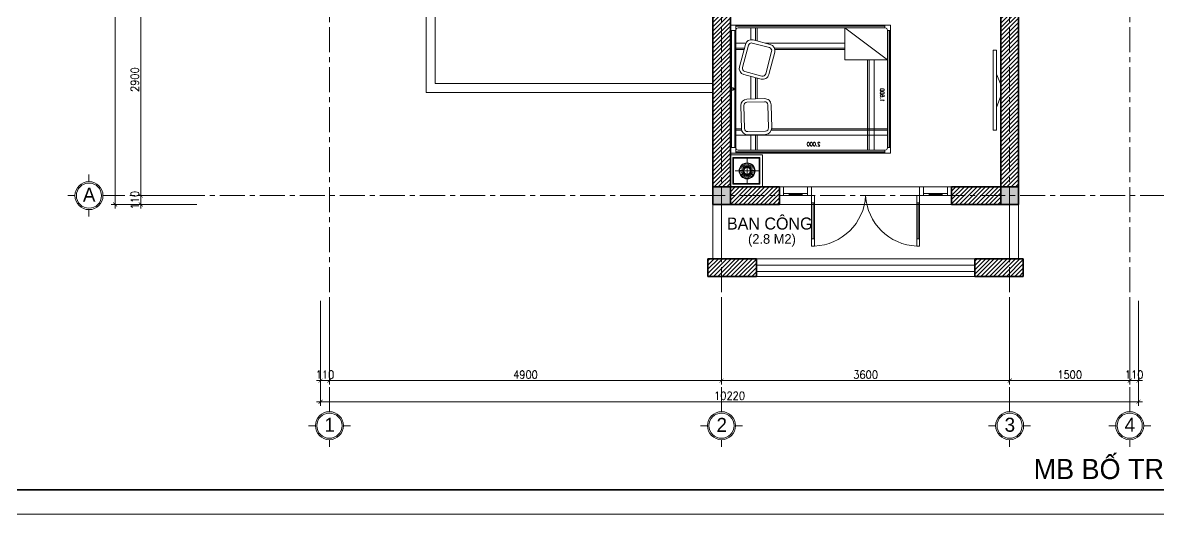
# Model space of a CAD drawing. Header units: millimetres. Extents: x -529782 to -142003, y -492574 to -273331.
# Drawn here: x -246757 to -232568, y -390810 to -384666 of the extents above; entities that cross this region are included whole.
import ezdxf
from ezdxf.enums import TextEntityAlignment as Align

# ---------------------------------------------------------------- set-up
doc = ezdxf.new("R2010")
doc.units = ezdxf.units.MM
doc.header["$LTSCALE"] = 500
doc.header["$MEASUREMENT"] = 0
doc.header["$PDMODE"] = 3
doc.linetypes.add('CENTER', pattern=[2, 1.25, -0.25, 0.25, -0.25])
doc.layers.get('0').update_dxf_attribs({"linetype": 'CONTINUOUS', "lineweight": 13})
doc.layers.get('Defpoints').update_dxf_attribs({"color": 255, "linetype": 'CONTINUOUS', "lineweight": 13})
for name, color, linetype, lineweight in [('1.cat 30', 30, 'CONTINUOUS', 35), ('1.cot', 2, 'CONTINUOUS', 35), ('2.thay 145', 145, 'CONTINUOUS', 18), ('3.manh 08', 8, 'CONTINUOUS', 9), ('4.dim 08', 8, 'CONTINUOUS', 13), ('7.tim 67', 67, 'CENTER', 9), ('8.vat lieu 08', 8, 'CONTINUOUS', 5), ('9.text \xad white', 7, 'CONTINUOUS', 15), ('CA.thay 145', 145, 'CONTINUOUS', 18), ('noithat', 15, 'CONTINUOUS', 9)]:
    doc.layers.add(name, color=color, linetype=linetype, lineweight=lineweight)
doc.styles.add('CA.JSC1', font='')
doc.styles.add('ROMANS', font='romans.shx', dxfattribs={"bigfont": 'vns.shx'})
doc.styles.get("Standard").update_dxf_attribs({"font": 'txt.shx', "width": 0.9})
doc.styles.get('CA.JSC1').set_extended_font_data('.VnAvantH')
doc.dimstyles.new('CA 50', dxfattribs={"dimscale": 0, "dimtxt": 100, "dimasz": 50, "dimexe": 50, "dimexo": 0, "dimgap": 25, "dimtad": 1, "dimdec": 0, "dimzin": 0, "dimdsep": 46, "dimtxsty": 'Standard', "dimblk": 'ARCHTICK', "dimcen": 0.09, "dimdle": 50, "dimclrd": 256, "dimclre": 256, "dimclrt": 7, "dimadec": 0, "dimazin": 0, "dimtfac": 1, "dimtdec": 0, "dimtix": 1, "dimtmove": 2, "dimatfit": 3, "dimldrblk": 'DOT', "dimfxl": 1, "dimtolj": 1, "dimtzin": 0, "dimarcsym": 0})

# ---------------------------------------------------------------- blocks, each defined once
blk = doc.blocks.new('A$C53621E4B')
at = {"layer": 'noithat'}
for p, q in [((6.955862045288086e-05, 1999.999869246036), (70.00006955862045, 1999.999869246036)), ((6.955862045288086e-05, -0.0001307539641857147), (6.955862045288086e-05, 1999.999869246036)), ((70.00006955862045, 1929.999869246036), (70.00006955862045, 1999.999869246036)), ((1530.00006955862, 1999.999869246036), (1600.00006955862, 1999.999869246036)), ((1530.00006955862, 1999.999869246036), (1530.00006955862, 1929.999869246036)), ((1600.00006955862, 1999.999869246036), (1600.00006955862, -0.0001307539641857147)), ((6.955862045288086e-05, 1929.999869246036), (70.00006955862045, 1929.999869246036)), ((4.000069558620453, 69.99986924603581), (4.000069558620453, 1929.999869246036)), ((12.00006955862045, 69.99986924603581), (12.00006955862045, 1929.999869246036)), ((16.00006955862045, 69.99986924603581), (16.00006955862045, 1929.999869246036)), ((36.00006955862045, 65.99986924603581), (36.00006955862045, 1901.347382754087)), ((66.00006955862045, 1931.347382754087), (1534.00006955862, 1931.347382754087)), ((70.00006955862045, 1983.999869246036), (777.4192168414593, 1983.999869246036)), ((70.00006955862045, 1943.999869246036), (792.2395204156637, 1943.999869246036)), ((227.6586416214705, 1931.347382754087), (227.6586416214705, 1806.373710714281)), ((287.6586416214705, 1931.347382754087), (287.6586416214705, 1824.127765990794)), ((307.6586416214705, 1931.347382754087), (307.6586416214705, 1829.457760047168)), ((777.4192168414593, 1983.999869246036), (792.2395204156637, 1943.999869246036)), ((788.6423028036952, 1983.999869246036), (798.7758300974965, 1943.999869246036)), ((811.3359885960817, 1983.999869246036), (801.2024613022804, 1943.999869246036)), ((822.5590745583177, 1983.999869246036), (807.7387709841132, 1943.999869246036)), ((807.7387709841132, 1943.999869246036), (1530.00006955862, 1943.999869246036)), ((822.5590745583177, 1983.999869246036), (1530.00006955862, 1983.999869246036)), ((1295.987653709948, 1862.392074059695), (1295.987653709948, 1931.347382754087)), ((1315.987653709948, 1859.289595298469), (1315.987653709948, 1931.347382754087)), ((1375.987653709948, 35.99986924603581), (1375.987653709948, 1931.347382754087)), ((1530.00006955862, 1929.999869246036), (1600.00006955862, 1929.999869246036)), ((1564.00006955862, 1901.347382754087), (1564.00006955862, 65.99986924603581)), ((1584.00006955862, 1929.999869246036), (1584.00006955862, 69.99986924603581)), ((1588.00006955862, 1929.999869246036), (1588.00006955862, 69.99986924603581)), ((1596.00006955862, 1929.999869246036), (1596.00006955862, 69.99986924603581)), ((36.00006955862045, 1743.872827596962), (184.7117167562246, 1743.872827596962)), ((642.1232149600983, 1743.872827596962), (924.612143702805, 1743.872827596962)), ((1371.91368868202, 1743.872827596962), (1564.00006955862, 1743.872827596962)), ((36.00006955862045, 1683.872827596962), (195.3930588662624, 1683.872827596962)), ((36.00006955862045, 1663.872827596962), (200.7230529263616, 1663.872827596962)), ((227.6586416214705, 1562.801087513566), (227.6586416214705, 570.0239220671356)), ((658.1131971329451, 1683.872827596962), (922.8785082548857, 1683.872827596962)), ((663.4431911855936, 1663.872827596962), (922.3006297796965, 1663.872827596962)), ((1369.602174758911, 1663.872827596962), (1564.00006955862, 1663.872827596962)), ((1370.1800532341, 1683.872827596962), (1564.00006955862, 1683.872827596962)), ((287.6586416214705, 1449.918502066284), (287.6586416214705, 570.0239220671356)), ((307.6586416214705, 1443.860710680485), (307.6586416214705, 570.0239220671356)), ((1295.987653709948, 35.99986924603581), (1295.987653709948, 1483.431120559573)), ((1315.987653709948, 35.99986924603581), (1315.987653709948, 1488.264485832304)), ((34.23403782397509, 570.0239220671356), (433.4166060686111, 35.99986924603581)), ((36.00006955862045, 570.0239220671356), (435.1826378032565, 570.0239220671356)), ((435.1826378032565, 570.0239220671356), (435.1826378032565, 35.99986924603581)), ((435.1826378032565, 284.1503325365484), (1564.00006955862, 284.1503325365484)), ((435.1826378032565, 264.1503325365484), (1564.00006955862, 264.1503325365484)), ((435.1826378032565, 204.1503325365484), (1564.00006955862, 204.1503325365484)), ((36.00006955862045, 69.99986924603581), (6.955862045288086e-05, 69.99986924603581)), ((1534.00006955862, 35.99986924603581), (66.00006955862045, 35.99986924603581)), ((70.00006955862045, -0.0001307539641857147), (70.00006955862045, 35.99986924603581)), ((1530.00006955862, 15.99986924603581), (70.00006955862045, 15.99986924603581)), ((1530.00006955862, 11.99986924603581), (70.00006955862045, 11.99986924603581)), ((1530.00006955862, 3.999869246035814), (70.00006955862045, 3.999869246035814)), ((1530.00006955862, 35.99986924603581), (1530.00006955862, -0.0001307539641857147)), ((1600.00006955862, 69.99986924603581), (1564.00006955862, 69.99986924603581)), ((1600.00006955862, -0.0001307539641857147), (6.955862045288086e-05, -0.0001307539641857147))]:
    blk.add_line(p, q, dxfattribs=at)
for points in [[(340.7294978052378, 1445.497492987663), (619.9965403825045, 1519.922076843679, 0.4142135623730928), (676.0245911926031, 1616.663018837571), (619.004616484046, 1830.621886722744, 0.4142135623730918), (522.2636744901538, 1886.649937532842), (242.9966319128871, 1812.225353676826, 0.4142135623730937), (186.9685811027884, 1715.484411682934), (243.9885558113456, 1501.525543794036, 0.414213562373092)], [(330.4290167912841, 1484.148496735841), (609.6960593760014, 1558.573080595583, 0.4142135623730945), (637.3735874444246, 1606.362537823617), (580.3536127358675, 1820.321405712515, 0.4142135623730945), (532.5641555041075, 1847.998933780938), (253.2971129268408, 1773.574349924922, 0.4142135623730945), (225.6195848509669, 1725.784892696887), (282.6395595595241, 1511.82602480799, 0.4142135623730951)], [(996.3995885550976, 1491.362569801509), (1285.293034166098, 1483.015304531902, 0.4142135623730957), (1366.593648083508, 1559.74966782704), (1372.988858245313, 1781.083750043064, 0.4142135623730958), (1296.254494950175, 1862.384363967925), (1007.361049339175, 1870.731629241258, 0.4142135623730957), (926.0604354143143, 1793.997265942395), (919.6652252525091, 1572.66318372637, 0.4142135623730946)], [(997.554863370955, 1531.345883075148), (1286.448308981955, 1522.998617801815, 0.4142135623730945), (1326.610334813595, 1560.904942642897), (1333.0055449754, 1782.239024858922, 0.4142135623730945), (1295.099220134318, 1822.401050698012), (1006.205774523318, 1830.748315971345, 0.4142135623730945), (966.0437486842275, 1792.841991126537), (959.6485385224223, 1571.507908910513, 0.4142135623730951)]]:
    blk.add_lwpolyline(points, format="xyb", close=True, dxfattribs=at)
for centre, radius, start, end in [((782.9104882255197, 1980.097385887057), 6.826236146835995, 34.20007427686024, 145.7999257231398), ((799.3483398407698, 1977.335013713688), 10.5732928969746, 86.52539782463387, 128.3312454481836), ((800.6299515590072, 1977.335013713688), 10.5732928969746, 51.66875455181637, 93.47460217536613), ((817.0678031817079, 1980.097385887057), 6.826236146835995, 34.20007427686024, 145.7999257231398), ((66.00006955862045, 1901.347382754087), 30, 90, 180), ((788.7959010004997, 1989.486922744662), 5.553487948119572, 268.9844752861604, 315.9994754663296), ((795.4724773094058, 1945.895213779062), 3.776865842704907, 210.735328045117, 329.264671954883), ((799.918566763401, 1944.599218983203), 1.483331207069644, 205.3147875659948, 334.6852124340052), ((800.0597246363759, 1944.599218983203), 1.483331207069644, 205.3147875659948, 334.6852124340052), ((804.5058140903711, 1945.895213779062), 3.776865842704907, 210.735328045117, 329.264671954883), ((811.1823903992772, 1989.486922744662), 5.553487948119572, 224.0005245336704, 271.0155247138396), ((1534.00006955862, 1901.347382754087), 30, 0, 90), ((66.00006955862045, 65.99986924603581), 30, 180, 270), ((1534.00006955862, 65.99986924603581), 30, 270, 0)]:
    blk.add_arc(centre, radius, start, end, dxfattribs=at)
at = {"layer": 'noithat', "style": 'ROMANS', "width": 0.75}
for s, rotation, p in [('2.000', 90, (1514.37587377429, 875.070332787931)), ('1.600', 180, (960.8841702863574, 127.5780621878803))]:
    blk.add_text(s, height=50, rotation=rotation, dxfattribs=at).set_placement(p)
blk = doc.blocks.new('A$C5087272F')
at = {"layer": 'noithat'}
for p, q in [((-0.0007299021817743778, 500.000033332326), (499.9992700978182, 500.000033332326)), ((-0.0007299021817743778, 3.333232598379254e-05), (-0.0007299021817743778, 500.000033332326)), ((39.99927009781823, 460.000033332326), (459.9992700978182, 460.000033332326)), ((39.99927009781823, 40.00003333232598), (39.99927009781823, 460.000033332326)), ((49.99927009781823, 450.000033332326), (449.9992700978182, 450.000033332326)), ((49.99927009781823, 50.00003333232598), (49.99927009781823, 450.000033332326)), ((244.6156940623187, 292.6726578458329), (237.8213439448737, 357.3165810464998)), ((250.364759543445, 425.4739536031266), (250.364759543445, 50.47395360312657)), ((256.1138250171207, 292.6726578458329), (262.9081751345657, 357.3165810464998)), ((449.9992700978182, 450.000033332326), (449.9992700978182, 50.00003333232598)), ((459.9992700978182, 460.000033332326), (459.9992700978182, 40.00003333232598)), ((499.9992700978182, 500.000033332326), (499.9992700978182, 3.333232598379254e-05)), ((437.864759543445, 237.9739536031266), (62.86475954344496, 237.9739536031266)), ((195.364759543445, 237.9739536031266), (130.364759543445, 237.9739536031266)), ((196.5666415034793, 249.4090965970536), (132.9870474501513, 262.9233565016766)), ((196.5666415034793, 226.5388106054743), (132.9870474501513, 213.0245507045765)), ((200.1197593673132, 260.3444689720054), (140.7393046258949, 286.7823507695575)), ((200.1197593673132, 215.6034382342477), (140.7393046258949, 189.1655564329703)), ((205.8688248484395, 270.302142476954), (153.2827202170156, 308.5081838763435)), ((205.8688248484395, 205.6457647255738), (153.2827202170156, 167.4397233261843)), ((213.5625761910342, 278.8469190023025), (170.0690867765807, 327.1513326599379)), ((213.5625761910342, 197.1009882002254), (170.0690867765807, 148.7965745463152)), ((222.864759543445, 285.6053508094628), (190.364759543445, 341.8970020546694)), ((222.864759543445, 190.342556393065), (190.364759543445, 134.0509051478584)), ((233.3688248484395, 290.2820619999547), (213.2827202170156, 352.1007355584879)), ((233.3688248484395, 185.6658452062984), (213.2827202170156, 123.8471716477652)), ((244.6156940623187, 183.275249356695), (237.8213439448737, 118.6313261597534)), ((256.1138250171207, 183.275249356695), (262.9081751345657, 118.6313261597534)), ((267.3606942309998, 290.2820619999547), (287.4467988624237, 352.1007355584879)), ((267.3606942309998, 185.6658452062984), (287.4467988624237, 123.8471716477652)), ((277.864759543445, 285.6053508094628), (310.364759543445, 341.8970020546694)), ((277.864759543445, 190.342556393065), (310.364759543445, 134.0509051478584)), ((287.1669428884052, 278.8469190023025), (330.6604323028587, 327.1513326599379)), ((287.1669428884052, 197.1009882002254), (330.6604323028587, 148.7965745463152)), ((294.8606942309998, 270.302142476954), (347.4467988624237, 308.5081838763435)), ((294.8606942309998, 205.6457647255738), (347.4467988624237, 167.4397233261843)), ((300.6097597121261, 260.3444689720054), (359.990214460995, 286.7823507695575)), ((300.6097597121261, 215.6034382342477), (359.990214460995, 189.1655564329703)), ((304.1628775834106, 249.4090965970536), (367.742471629288, 262.9233565016766)), ((304.1628775834106, 226.5388106054743), (367.742471629288, 213.0245507045765)), ((305.364759543445, 237.9739536031266), (370.364759543445, 237.9739536031266)), ((499.9992700978182, 3.333232598379254e-05), (-0.0007299021817743778, 3.333232598379254e-05)), ((459.9992700978182, 40.00003333232598), (39.99927009781823, 40.00003333232598)), ((449.9992700978182, 50.00003333232598), (49.99927009781823, 50.00003333232598))]:
    blk.add_line(p, q, dxfattribs=at)
for radius in [125, 120, 55, 50]:
    blk.add_circle((250.364759543445, 237.9739536031266), radius, dxfattribs=at)
blk = doc.blocks.new('A$C2BDB356E')
at = {"layer": 'noithat', "color": 135, "linetype": 'Continuous'}
for p, q in [((0.0007344302721321583, 599.9999563574092), (0.0007344302721321583, 699.9999563574092)), ((0.0007344302721321583, 699.9999563574092), (40.00073443027213, 699.9999563574092)), ((40.00073443027213, 699.9999563574092), (40.00073443027213, 599.9999563574092)), ((40.00073443027213, 599.9999563574092), (0.0007344302721321583, 599.9999563574092)), ((0.0007344302721321583, 99.99995635740925), (0.0007344302721321583, -4.364259075373411e-05)), ((40.00073443027213, 99.99995635740925), (0.0007344302721321583, 99.99995635740925)), ((40.00073443027213, -4.364259075373411e-05), (40.00073443027213, 99.99995635740925)), ((0.0007344302721321583, -4.364259075373411e-05), (40.00073443027213, -4.364259075373411e-05))]:
    blk.add_line(p, q, dxfattribs=at)
at = {"layer": 'noithat', "color": 8, "linetype": 'Continuous'}
for p, q in [((0.0007344302721321583, 99.99995635740925), (0.0007344302721321583, 599.9999563574092)), ((20.00073443027213, 599.9999563574092), (20.00073443027213, 99.99995635740925)), ((40.00073443027213, 599.9999563574092), (40.00073443027213, 99.99995635740925))]:
    blk.add_line(p, q, dxfattribs=at)
at = {"layer": 'noithat', "color": 1, "linetype": 'Continuous'}
blk.add_arc((10.18820847296689, 740.3098040898665), 740.9098847954065, 272.306074052381, 356.8812333185894, dxfattribs=at)
blk = doc.blocks.new('A$C1A9D127A')
at = {"layer": 'noithat', "color": 135, "linetype": 'Continuous'}
for p, q in [((49.99985728343017, 109.9998206971213), (-0.0001427165698260069, 109.9998206971213)), ((-0.0001427165698260069, 109.9998206971213), (-0.0001427165698260069, -0.000179302878677845)), ((49.99985728343017, -0.000179302878677845), (49.99985728343017, 109.9998206971213)), ((-0.0001427165698260069, -0.000179302878677845), (49.99985728343017, -0.000179302878677845))]:
    blk.add_line(p, q, dxfattribs=at)
blk = doc.blocks.new('khung co loan')
at = {"layer": '1.cat 30'}
blk.add_lwpolyline([(1158.281703106128, -14553.47590842255), (1158.281703106128, -303.4759079545038), (20658.28170374641, -303.4759079545038), (20658.28170374641, -14553.47590842255)], close=True, dxfattribs=at)
at = {"layer": '3.manh 08'}
blk.add_lwpolyline([(0, -14850.00000048772), (21000.00000000023, -14850.00000048772), (21000.00000000023, -4.877219907939434e-07), (0, -4.877219907939434e-07)], close=True, dxfattribs=at)
blk = doc.blocks.new('A$C41BA5761')
at = {"layer": '2.thay 145'}
blk.add_lwpolyline([(839.9994073519047, 524.9998310285737, -3898660.642287513), (839.9994073521084, 525.0001542164828, 1.154242490888426e-06), (839.9994073524431, 524.9999926225864, 1.154242490888426e-06)], format="xyb", dxfattribs=at)
at = {"layer": '3.manh 08'}
for p, q in [((524.9994049160159, 1050.000159478077), (524.9994049160159, 875.0001713204256)), ((174.9994048396911, 525.0001523148676), (-0.000583361616008915, 525.0001523148676)), ((874.9994049923262, 525.0001523148676), (1049.999393193633, 525.0001523148676)), ((524.9994049160159, 0.0001831847475841641), (524.9994049160159, 175.000171342399))]:
    blk.add_line(p, q, dxfattribs=at)
blk.add_arc((524.9994049160159, 525.0001713313977), 349.9999999890093, 359.9999968883953, 359.9999381014106, dxfattribs=at)
blk = doc.blocks.new('_ArchTick')
at = {"color": 1, "linetype": 'ByBlock', "const_width": 0.150000081}
blk.add_lwpolyline([(-0.5000002699998731, -0.5000002699998731), (0.5000002699998731, 0.5000002699998731)], dxfattribs=at)
blk = doc.blocks.new('*D637')
at = {"layer": '7.tim 67', "linetype": 'Continuous', "lineweight": -2, "transparency": 16777216}
for p, q in [((-1548.000000000058, -4310), (-2296.000000000057, -4309.999999999999)), ((-2246.000000000057, -4259.999999999999), (-2246.000000000058, -7259.999999999941)), ((-1548.000000000058, -7209.999999999942), (-2296.000000000058, -7209.999999999941))]:
    blk.add_line(p, q, dxfattribs=at)
at = {"layer": 'Defpoints', "color": 0, "linetype": 'Continuous', "transparency": 16777216}
for p in [(-1548.000000000058, -4310), (-2246.000000000058, -7209.999999999941), (-1548.000000000058, -7209.999999999942)]:
    blk.add_point(p, dxfattribs=at)
at = {"layer": '7.tim 67', "linetype": 'Continuous', "lineweight": -2, "transparency": 16777216, "xscale": 50, "yscale": 50, "zscale": 50}
for p, rotation in [((-2246.000000000057, -4309.999999999999), 90), ((-2246.000000000058, -7209.999999999941), 270)]:
    blk.add_blockref('_ArchTick', p, dxfattribs=dict(at, rotation=rotation))
at = {"layer": '7.tim 67', "color": 7, "linetype": 'Continuous', "transparency": 16777216, "insert": (-2321.000000000057, -5759.999999999971), "char_height": 100, "attachment_point": 5, "rotation": 90}
blk.add_mtext('\\A1;2900', dxfattribs=at)
blk = doc.blocks.new('_DOT')
at = {"color": 1, "linetype": 'ByBlock'}
blk.add_line((-0.5, 0), (-1, 0), dxfattribs=at)
at = {"color": 1, "linetype": 'ByBlock', "const_width": 0.5}
blk.add_lwpolyline([(-0.25, 0, 1), (0.25, 0, 1)], format="xyb", close=True, dxfattribs=at)
blk = doc.blocks.new('*D638')
at = {"layer": '7.tim 67', "linetype": 'Continuous', "lineweight": -2, "transparency": 16777216}
for p, q in [((-1548.000000000058, -7209.999999999942), (-2296.000000000058, -7209.999999999941)), ((-2246.000000000058, -7209.999999999941), (-2246.000000000058, -7159.999999999941)), ((-2246.000000000058, -7209.999999999941), (-2246.000000000058, -7319.999999999999)), ((-1548.000000000058, -7320), (-2296.000000000058, -7319.999999999999)), ((-2246.000000000058, -7319.999999999999), (-2246.000000000058, -7369.999999999999))]:
    blk.add_line(p, q, dxfattribs=at)
at = {"layer": 'Defpoints', "color": 0, "linetype": 'Continuous', "transparency": 16777216}
for p in [(-1548.000000000058, -7209.999999999942), (-2246.000000000058, -7319.999999999999), (-1548.000000000058, -7320)]:
    blk.add_point(p, dxfattribs=at)
at = {"layer": '7.tim 67', "linetype": 'Continuous', "lineweight": -2, "transparency": 16777216, "xscale": 50, "yscale": 50, "zscale": 50}
for p, rotation in [((-2246.000000000058, -7209.999999999941), 270), ((-2246.000000000058, -7319.999999999999), 90)]:
    blk.add_blockref('_ArchTick', p, dxfattribs=dict(at, rotation=rotation))
at = {"layer": '7.tim 67', "color": 7, "linetype": 'Continuous', "transparency": 16777216, "insert": (-2321.000000000057, -7264.999999999971), "char_height": 100, "attachment_point": 5, "rotation": 90}
blk.add_mtext('\\A1;110', dxfattribs=at)
blk = doc.blocks.new('*D639')
at = {"layer": '7.tim 67', "linetype": 'Continuous', "lineweight": -2, "transparency": 16777216}
for p, q in [((-2567.00000000006, -7369.999999999999), (-2567.000000000058, 1300.000000000058)), ((-1548.000000000058, 1250.000000000058), (-2617.000000000058, 1250.000000000058)), ((-1548.000000000058, -7320), (-2617.00000000006, -7319.999999999999))]:
    blk.add_line(p, q, dxfattribs=at)
at = {"layer": 'Defpoints', "color": 0, "linetype": 'Continuous', "transparency": 16777216}
for p in [(-2567.000000000058, 1250.000000000058), (-1548.000000000058, 1250.000000000058), (-1548.000000000058, -7320)]:
    blk.add_point(p, dxfattribs=at)
at = {"layer": '7.tim 67', "linetype": 'Continuous', "lineweight": -2, "transparency": 16777216, "xscale": 50, "yscale": 50, "zscale": 50}
for p, rotation in [((-2567.000000000058, 1250.000000000058), 90), ((-2567.00000000006, -7319.999999999999), 270)]:
    blk.add_blockref('_ArchTick', p, dxfattribs=dict(at, rotation=rotation))
at = {"layer": '7.tim 67', "color": 7, "linetype": 'Continuous', "transparency": 16777216, "insert": (-2642.000000000059, -3034.999999999971), "char_height": 100, "attachment_point": 5, "rotation": 90}
blk.add_mtext('\\A1;8570', dxfattribs=at)
blk = doc.blocks.new('*D640')
at = {"layer": '7.tim 67', "linetype": 'Continuous', "lineweight": -2, "transparency": 16777216}
for p, q in [((5.817367696478944e-11, -8525.5), (5.810959732102405e-11, -9572.000000000058)), ((110.0000000000582, -8525.5), (110.0000000000581, -9572.000000000058)), ((5.811265893802192e-11, -9522.000000000058), (-49.99999999994188, -9522.000000000058)), ((5.811265893802192e-11, -9522.000000000058), (110.0000000000582, -9522.000000000058)), ((110.0000000000582, -9522.000000000058), (160.0000000000582, -9522.000000000058))]:
    blk.add_line(p, q, dxfattribs=at)
at = {"layer": 'Defpoints', "color": 0, "linetype": 'Continuous', "transparency": 16777216}
for p in [(5.817367696478944e-11, -8525.5), (110.0000000000582, -8525.5), (110.0000000000582, -9522.000000000058)]:
    blk.add_point(p, dxfattribs=at)
at = {"layer": '7.tim 67', "linetype": 'Continuous', "lineweight": -2, "transparency": 16777216, "xscale": 50, "yscale": 50, "zscale": 50}
blk.add_blockref('_ArchTick', (5.811265893802192e-11, -9522.000000000058), dxfattribs=at)
at = {"layer": '7.tim 67', "linetype": 'Continuous', "lineweight": -2, "transparency": 16777216, "xscale": 50, "yscale": 50, "zscale": 50, "rotation": 180}
blk.add_blockref('_ArchTick', (110.0000000000582, -9522.000000000058), dxfattribs=at)
at = {"layer": '7.tim 67', "color": 7, "linetype": 'Continuous', "transparency": 16777216, "insert": (55.00000000005814, -9447.000000000058), "char_height": 100, "attachment_point": 5}
blk.add_mtext('\\A1;110', dxfattribs=at)
blk = doc.blocks.new('*D641')
at = {"layer": '7.tim 67', "linetype": 'Continuous', "lineweight": -2, "transparency": 16777216}
for p, q in [((110.0000000000582, -8525.5), (110.0000000000581, -9572.000000000058)), ((5010.000000000058, -8525.5), (5010.000000000058, -9572.000000000058)), ((60.00000000005815, -9522.000000000058), (5060.000000000058, -9522.000000000058))]:
    blk.add_line(p, q, dxfattribs=at)
at = {"layer": 'Defpoints', "color": 0, "linetype": 'Continuous', "transparency": 16777216}
for p in [(110.0000000000582, -8525.5), (5010.000000000058, -8525.5), (5010.000000000058, -9522.000000000058)]:
    blk.add_point(p, dxfattribs=at)
at = {"layer": '7.tim 67', "linetype": 'Continuous', "lineweight": -2, "transparency": 16777216, "xscale": 50, "yscale": 50, "zscale": 50, "rotation": 180}
blk.add_blockref('_ArchTick', (110.0000000000582, -9522.000000000058), dxfattribs=at)
at = {"layer": '7.tim 67', "linetype": 'Continuous', "lineweight": -2, "transparency": 16777216, "xscale": 50, "yscale": 50, "zscale": 50}
blk.add_blockref('_ArchTick', (5010.000000000058, -9522.000000000058), dxfattribs=at)
at = {"layer": '7.tim 67', "color": 7, "linetype": 'Continuous', "transparency": 16777216, "insert": (2560.000000000058, -9447.000000000058), "char_height": 100, "attachment_point": 5}
blk.add_mtext('\\A1;4900', dxfattribs=at)
blk = doc.blocks.new('*D642')
at = {"layer": '7.tim 67', "linetype": 'Continuous', "lineweight": -2, "transparency": 16777216}
for p, q in [((5010.000000000058, -8525.5), (5010.000000000058, -9572.000000000058)), ((8609.999999999302, -8525.5), (8609.999999999302, -9572.000000000058)), ((4960.000000000058, -9522.000000000058), (8659.999999999302, -9522.000000000058))]:
    blk.add_line(p, q, dxfattribs=at)
at = {"layer": 'Defpoints', "color": 0, "linetype": 'Continuous', "transparency": 16777216}
for p in [(5010.000000000058, -8525.5), (8609.999999999302, -8525.5), (8609.999999999302, -9522.000000000058)]:
    blk.add_point(p, dxfattribs=at)
at = {"layer": '7.tim 67', "linetype": 'Continuous', "lineweight": -2, "transparency": 16777216, "xscale": 50, "yscale": 50, "zscale": 50, "rotation": 180}
blk.add_blockref('_ArchTick', (5010.000000000058, -9522.000000000058), dxfattribs=at)
at = {"layer": '7.tim 67', "linetype": 'Continuous', "lineweight": -2, "transparency": 16777216, "xscale": 50, "yscale": 50, "zscale": 50}
blk.add_blockref('_ArchTick', (8609.999999999302, -9522.000000000058), dxfattribs=at)
at = {"layer": '7.tim 67', "color": 7, "linetype": 'Continuous', "transparency": 16777216, "insert": (6809.99999999968, -9447.000000000058), "char_height": 100, "attachment_point": 5}
blk.add_mtext('\\A1;3600', dxfattribs=at)
blk = doc.blocks.new('*D643')
at = {"layer": '7.tim 67', "linetype": 'Continuous', "lineweight": -2, "transparency": 16777216}
for p, q in [((8609.999999999302, -8525.5), (8609.999999999302, -9572.000000000058)), ((10110.00000000006, -8525.5), (10110.00000000006, -9572.000000000058)), ((8559.999999999302, -9522.000000000058), (10160.00000000006, -9522.000000000058))]:
    blk.add_line(p, q, dxfattribs=at)
at = {"layer": 'Defpoints', "color": 0, "linetype": 'Continuous', "transparency": 16777216}
for p in [(8609.999999999302, -8525.5), (10110.00000000006, -8525.5), (10110.00000000006, -9522.000000000058)]:
    blk.add_point(p, dxfattribs=at)
at = {"layer": '7.tim 67', "linetype": 'Continuous', "lineweight": -2, "transparency": 16777216, "xscale": 50, "yscale": 50, "zscale": 50, "rotation": 180}
blk.add_blockref('_ArchTick', (8609.999999999302, -9522.000000000058), dxfattribs=at)
at = {"layer": '7.tim 67', "linetype": 'Continuous', "lineweight": -2, "transparency": 16777216, "xscale": 50, "yscale": 50, "zscale": 50}
blk.add_blockref('_ArchTick', (10110.00000000006, -9522.000000000058), dxfattribs=at)
at = {"layer": '7.tim 67', "color": 7, "linetype": 'Continuous', "transparency": 16777216, "insert": (9359.99999999968, -9447.000000000058), "char_height": 100, "attachment_point": 5}
blk.add_mtext('\\A1;1500', dxfattribs=at)
blk = doc.blocks.new('*D644')
at = {"layer": '7.tim 67', "linetype": 'Continuous', "lineweight": -2, "transparency": 16777216}
for p, q in [((10110.00000000006, -8525.5), (10110.00000000006, -9572.000000000058)), ((10220.00000000146, -8525.5), (10220.00000000146, -9572.000000000058)), ((10110.00000000006, -9522.000000000058), (10060.00000000006, -9522.000000000058)), ((10110.00000000006, -9522.000000000058), (10220.00000000146, -9522.000000000058)), ((10220.00000000146, -9522.000000000058), (10270.00000000146, -9522.000000000058))]:
    blk.add_line(p, q, dxfattribs=at)
at = {"layer": 'Defpoints', "color": 0, "linetype": 'Continuous', "transparency": 16777216}
for p in [(10110.00000000006, -8525.5), (10220.00000000146, -8525.5), (10220.00000000146, -9522.000000000058)]:
    blk.add_point(p, dxfattribs=at)
at = {"layer": '7.tim 67', "linetype": 'Continuous', "lineweight": -2, "transparency": 16777216, "xscale": 50, "yscale": 50, "zscale": 50}
blk.add_blockref('_ArchTick', (10110.00000000006, -9522.000000000058), dxfattribs=at)
at = {"layer": '7.tim 67', "linetype": 'Continuous', "lineweight": -2, "transparency": 16777216, "xscale": 50, "yscale": 50, "zscale": 50, "rotation": 180}
blk.add_blockref('_ArchTick', (10220.00000000146, -9522.000000000058), dxfattribs=at)
at = {"layer": '7.tim 67', "color": 7, "linetype": 'Continuous', "transparency": 16777216, "insert": (10165.00000000076, -9447.000000000058), "char_height": 100, "attachment_point": 5}
blk.add_mtext('\\A1;110', dxfattribs=at)
blk = doc.blocks.new('*D645')
at = {"layer": '7.tim 67', "linetype": 'Continuous', "lineweight": -2, "transparency": 16777216}
for p, q in [((5.817367696478944e-11, -8525.5), (5.809343198327531e-11, -9836.000000000058)), ((10220.00000000146, -8525.5), (10220.00000000146, -9836.000000000058)), ((-49.99999999994191, -9786.000000000058), (10270.00000000146, -9786.000000000058))]:
    blk.add_line(p, q, dxfattribs=at)
at = {"layer": 'Defpoints', "color": 0, "linetype": 'Continuous', "transparency": 16777216}
for p in [(5.817367696478944e-11, -8525.5), (10220.00000000146, -8525.5), (10220.00000000146, -9786.000000000058)]:
    blk.add_point(p, dxfattribs=at)
at = {"layer": '7.tim 67', "linetype": 'Continuous', "lineweight": -2, "transparency": 16777216, "xscale": 50, "yscale": 50, "zscale": 50, "rotation": 180}
blk.add_blockref('_ArchTick', (5.809649360027318e-11, -9786.000000000058), dxfattribs=at)
at = {"layer": '7.tim 67', "linetype": 'Continuous', "lineweight": -2, "transparency": 16777216, "xscale": 50, "yscale": 50, "zscale": 50}
blk.add_blockref('_ArchTick', (10220.00000000146, -9786.000000000058), dxfattribs=at)
at = {"layer": '7.tim 67', "color": 7, "linetype": 'Continuous', "transparency": 16777216, "insert": (5110.000000000757, -9711.000000000058), "char_height": 100, "attachment_point": 5}
blk.add_mtext('\\A1;10220', dxfattribs=at)
blk = doc.blocks.new('sdfdggh')
at = {"layer": '7.tim 67', "ltscale": 0.5}
for p, q in [((110.0000000000582, 2894.499999999942), (110.0000000000582, -9823.000000000058)), ((5010.000000000058, 2894.499999999942), (5010.000000000058, -9823.000000000058)), ((8609.999999999302, 2894.499999999942), (8609.999999999302, -9823.000000000058)), ((10110.00000000006, 2894.499999999942), (10110.00000000006, -9823.000000000058)), ((12554.49999999994, -7209.999999999942), (-2632.000000000058, -7209.999999999942))]:
    blk.add_line(p, q, dxfattribs=at)
at = {"layer": '2.thay 145', "xscale": 0.5, "yscale": 0.5, "zscale": 0.5}
for p in [(-3156.999696596875, -7472.50007615739), (-152.4997024579789, -10348.00007973908), (4747.500297542021, -10348.00007973908), (8347.500297541264, -10348.00007973908), (9847.500297542021, -10348.00007973908)]:
    blk.add_blockref('A$C41BA5761', p, dxfattribs=at)
at = {"layer": '9.text \xad white', "style": 'CA.JSC1'}
for s, p in [('a', (-2891.749677616288, -7198.250054277421)), ('1', (112.7503165227245, -10073.75005785911)), ('2', (5012.750316522724, -10073.75005785911)), ('3', (8612.750316521968, -10073.75005785911)), ('4', (10112.75031652272, -10073.75005785911))]:
    blk.add_text(s, height=174.9999882000658, dxfattribs=at).set_placement(p, align=Align.MIDDLE)
at = {"layer": '7.tim 67', "color": 9, "linetype": 'Continuous'}
for base, p1, p2, picture, middle in [((-2567.000000000058, 1250.000000000058), (-1548.000000000058, -7320), (-1548.000000000058, 1250.000000000058), '*D639', (-2642.000000000059, -3034.999999999971)), ((-2246.000000000058, -7209.999999999941), (-1548.000000000058, -4310), (-1548.000000000058, -7209.999999999942), '*D637', (-2321.000000000057, -5759.999999999971)), ((-2246.000000000058, -7319.999999999999), (-1548.000000000058, -7209.999999999942), (-1548.000000000058, -7320), '*D638', (-2321.000000000057, -7264.999999999971))]:
    dim = blk.add_linear_dim(base=base, p1=p1, p2=p2, angle=90, dimstyle='CA 50', override={"dimscale": 1}, dxfattribs=at)
    dim.commit()
    dim.dimension.update_dxf_attribs({"geometry": picture, "text_midpoint": middle})
for base, p1, p2, picture, middle in [((110.0000000000582, -9522.000000000058), (5.817367696478944e-11, -8525.5), (110.0000000000582, -8525.5), '*D640', (55.00000000005814, -9447.000000000058)), ((10220.00000000146, -9786.000000000058), (5.817367696478944e-11, -8525.5), (10220.00000000146, -8525.5), '*D645', (5110.000000000757, -9711.000000000058)), ((5010.000000000058, -9522.000000000058), (110.0000000000582, -8525.5), (5010.000000000058, -8525.5), '*D641', (2560.000000000058, -9447.000000000058)), ((8609.999999999302, -9522.000000000058), (5010.000000000058, -8525.5), (8609.999999999302, -8525.5), '*D642', (6809.99999999968, -9447.000000000058)), ((10110.00000000006, -9522.000000000058), (8609.999999999302, -8525.5), (10110.00000000006, -8525.5), '*D643', (9359.99999999968, -9447.000000000058)), ((10220.00000000146, -9522.000000000058), (10110.00000000006, -8525.5), (10220.00000000146, -8525.5), '*D644', (10165.00000000076, -9447.000000000058))]:
    dim = blk.add_linear_dim(base=base, p1=p1, p2=p2, dimstyle='CA 50', override={"dimscale": 1}, dxfattribs=at)
    dim.commit()
    dim.dimension.update_dxf_attribs({"geometry": picture, "text_midpoint": middle})

msp = doc.modelspace()

# ---------------------------------------------------------------- hatches: boundary and pattern name
at = {"layer": '1.cot'}
for points in [[(-238135.135812065, -386717.4999999998), (-237915.135812065, -386717.4999999998), (-237915.135812065, -386937.4999999998), (-238135.135812065, -386937.4999999998)], [(-234315.135812065, -386717.4999999998), (-234535.135812065, -386717.4999999998), (-234535.135812065, -386937.4999999998), (-234315.135812065, -386937.4999999998)]]:
    msp.add_hatch(color=256, dxfattribs=at).paths.add_polyline_path(points)
at = {"layer": '8.vat lieu 08'}
h = msp.add_hatch(dxfattribs=at)
h.set_pattern_fill('ANSI31', color=256, scale=300, style=0)
h.set_pattern_definition([(45, (0, 0), (-26.51650429449553, 26.51650429449553), [])])
h.paths.add_polyline_path([(-233035.135812065, -383927.4999999998), (-233145.135812065, -383927.4999999998), (-233145.135812065, -384127.4999999998), (-232815.135812065, -384127.4999999998), (-232815.1358120651, -384037.4999999997), (-233035.135812065, -384037.4999999997)])
h.paths.add_polyline_path([(-234145.135812065, -383927.4999999998), (-234315.135812065, -383927.4999999998), (-234315.1358120651, -384037.4999999998), (-234145.135812065, -384037.4999999998)])
h.paths.add_polyline_path([(-234315.135812065, -384037.4999999998), (-234535.1358120651, -384037.4999999997), (-234535.135812065, -386717.4999999998), (-234315.135812065, -386717.4999999998)])
h.paths.add_polyline_path([(-234535.135812065, -386717.4999999998), (-235150.1358120651, -386717.4999999997), (-235150.1358120652, -386937.4999999998), (-234535.135812065, -386937.4999999998)])
h.paths.add_polyline_path([(-237300.135812065, -386717.4999999998), (-237915.135812065, -386717.4999999998), (-237915.135812065, -386937.4999999998), (-237300.135812065, -386937.4999999998)])
h.paths.add_polyline_path([(-237915.1358120651, -384037.4999999998), (-238135.135812065, -384037.4999999998), (-238135.135812065, -386717.4999999998), (-237915.1358120652, -386717.4999999997)])
h.paths.add_polyline_path([(-237590.135812065, -387617.4999999997), (-237915.1358120652, -387617.4999999997), (-238195.135812065, -387617.4999999998), (-238195.135812065, -387837.4999999998), (-237590.135812065, -387837.4999999998)])
h.paths.add_polyline_path([(-234255.135812065, -387617.4999999998), (-234535.135812065, -387617.4999999998), (-234860.135812065, -387617.4999999997), (-234860.135812065, -387837.4999999997), (-234255.135812065, -387837.4999999997)])

# ---------------------------------------------------------------- linework, layer by layer
at = {"layer": '1.cat 30'}
for p, q in [((-237915.135812065, -382487.4999999997), (-237915.1358120652, -386717.4999999997)), ((-238135.135812065, -383817.4999999998), (-238135.135812065, -386937.4999999998)), ((-234535.1358120652, -383817.4999999997), (-234535.135812065, -386937.4999999998)), ((-234315.135812065, -383817.4999999997), (-234315.135812065, -386937.4999999998)), ((-237915.135812065, -386717.4999999998), (-237300.135812065, -386717.4999999998)), ((-237300.135812065, -386937.4999999998), (-237300.135812065, -386717.4999999998)), ((-235150.1358120652, -386717.4999999998), (-234535.135812065, -386717.4999999998)), ((-235150.1358120652, -386937.4999999998), (-235150.1358120652, -386717.4999999998)), ((-237915.135812065, -386937.4999999997), (-237300.135812065, -386937.4999999998)), ((-234535.135812065, -386937.4999999998), (-235150.1358120652, -386937.4999999998)), ((-237915.1358120652, -387617.4999999998), (-238195.135812065, -387617.4999999998)), ((-238195.135812065, -387617.4999999998), (-238195.135812065, -387837.4999999998)), ((-238195.135812065, -387617.4999999998), (-238195.135812065, -387837.4999999998)), ((-237915.1358120652, -387617.4999999998), (-237915.1358120652, -387617.4999999998)), ((-237590.135812065, -387617.4999999997), (-237915.1358120652, -387617.4999999997)), ((-237590.135812065, -387837.4999999998), (-237590.135812065, -387617.4999999997)), ((-234860.135812065, -387837.4999999997), (-234860.135812065, -387617.4999999997)), ((-234860.135812065, -387617.4999999997), (-234535.135812065, -387617.4999999997)), ((-234535.135812065, -387617.4999999998), (-234255.135812065, -387617.4999999998)), ((-234535.135812065, -387617.4999999998), (-234535.135812065, -387617.4999999997)), ((-234255.135812065, -387617.4999999998), (-234255.135812065, -387837.4999999997)), ((-234255.135812065, -387617.4999999998), (-234255.135812065, -387837.4999999997)), ((-237590.135812065, -387837.4999999998), (-238195.135812065, -387837.4999999998)), ((-234255.135812065, -387837.4999999997), (-234860.135812065, -387837.4999999997))]:
    msp.add_line(p, q, dxfattribs=at)
at = {"layer": '1.cot'}
for points in [[(-237915.135812065, -386937.4999999998), (-238135.135812065, -386937.4999999998), (-238135.135812065, -386717.4999999998), (-237915.135812065, -386717.4999999998)], [(-234535.135812065, -386937.4999999998), (-234315.135812065, -386937.4999999998), (-234315.135812065, -386717.4999999998), (-234535.135812065, -386717.4999999998)]]:
    msp.add_lwpolyline(points, close=True, dxfattribs=at)
at = {"layer": '2.thay 145'}
for p, q in [((-237590.135812065, -387697.4999999998), (-234860.135812065, -387697.4999999997)), ((-237590.135812065, -387777.4999999998), (-234860.135812065, -387777.4999999997))]:
    msp.add_line(p, q, dxfattribs=at)
at = {"layer": '8.vat lieu 08', "color": 250}
msp.add_lwpolyline([(-235150.1358120652, -386937.4999999998), (-237300.135812065, -386937.4999999998), (-237300.135812065, -386717.4999999998), (-235150.1358120652, -386717.4999999998)], close=True, dxfattribs=at)
at = {"layer": 'CA.thay 145'}
for points in [[(-238135.1358120652, -385537.4999999998), (-241715.135812065, -385537.4999999999), (-241715.135812065, -384037.4999999999)], [(-238135.1358120652, -385427.4999999998), (-241605.135812065, -385427.4999999999), (-241605.135812065, -384037.4999999999)]]:
    msp.add_lwpolyline(points, dxfattribs=at)
for points in [[(-238135.1358120652, -386937.4999999998), (-238025.135812065, -386937.4999999998), (-238025.135812065, -387617.4999999998), (-238135.1358120652, -387617.4999999998)], [(-234315.135812065, -386937.4999999998), (-234425.135812065, -386937.4999999998), (-234425.135812065, -387617.4999999998), (-234315.135812065, -387617.4999999998)], [(-237590.135812065, -387617.4999999997), (-234860.135812065, -387617.4999999997), (-234860.135812065, -387837.4999999997), (-237590.135812065, -387837.4999999997)]]:
    msp.add_lwpolyline(points, close=True, dxfattribs=at)
at = {"layer": 'noithat', "color": 135, "linetype": 'Continuous'}
for p, q in [((-237250.457571101, -386799.766666666), (-237181.1242377667, -386799.766666666)), ((-237250.457571101, -386827.4999999998), (-237250.457571101, -386799.766666666)), ((-237181.1242377667, -386799.766666666), (-237181.1242377667, -386827.4999999998)), ((-237019.4691453995, -386799.7666666661), (-237019.4691453995, -386827.4999999998)), ((-236950.1358120652, -386799.7666666661), (-237019.4691453995, -386799.7666666661)), ((-236950.1358120652, -386827.4999999998), (-236950.1358120652, -386799.7666666661)), ((-235500.135812065, -386799.7666666661), (-235430.8024787306, -386799.7666666661)), ((-235500.135812065, -386827.4999999998), (-235500.135812065, -386799.7666666661)), ((-235430.8024787306, -386799.7666666661), (-235430.8024787306, -386827.4999999998)), ((-235199.8140530291, -386799.766666666), (-235269.1473863635, -386799.766666666)), ((-235269.1473863635, -386799.766666666), (-235269.1473863635, -386827.4999999998)), ((-235199.8140530291, -386827.4999999998), (-235199.8140530291, -386799.766666666)), ((-237181.1242377667, -386827.4999999998), (-237250.457571101, -386827.4999999998)), ((-237019.4691453995, -386827.4999999998), (-236950.1358120652, -386827.4999999998)), ((-235430.8024787306, -386827.4999999998), (-235500.135812065, -386827.4999999998)), ((-235269.1473863635, -386827.4999999998), (-235199.8140530291, -386827.4999999998))]:
    msp.add_line(p, q, dxfattribs=at)
at = {"layer": 'noithat', "color": 8, "linetype": 'Continuous'}
for p, q in [((-237181.1242377667, -386799.766666666), (-237019.4691453995, -386799.7666666661)), ((-235269.1473863635, -386799.766666666), (-235430.8024787306, -386799.7666666661)), ((-237181.1242377667, -386813.6333333329), (-237019.4691453995, -386813.633333333)), ((-237019.4691453995, -386827.4999999998), (-237181.1242377667, -386827.4999999998)), ((-235269.1473863635, -386813.6333333329), (-235430.8024787306, -386813.633333333)), ((-235430.8024787306, -386827.4999999998), (-235269.1473863635, -386827.4999999998))]:
    msp.add_line(p, q, dxfattribs=at)
at = {"layer": 'noithat'}
for points in [[(-234589.9452673856, -386010.9999999999), (-234589.9452673856, -385010.9999999999), (-234632.1421370828, -385010.9999999999), (-234632.1421370828, -386010.9999999999)], [(-234589.9452673856, -385724.3803364289), (-234589.9452673856, -385310.3975862706), (-234535.1358120652, -385440.0055897756), (-234535.1358120652, -385581.9944102241)]]:
    msp.add_lwpolyline(points, close=True, dxfattribs=at)

# ---------------------------------------------------------------- block references
at = {"layer": '2.thay 145', "xscale": 1.034937242569868, "yscale": 1.034937242628075, "zscale": 1.034937242583367}
msp.add_blockref('khung co loan', (-248365.6369860125, -375441.258471216), dxfattribs=at)
at = {"layer": '4.dim 08', "color": 251}
msp.add_blockref('sdfdggh', (-243035.1358120651, -379617.4999999998), dxfattribs=at)
at = {"layer": 'noithat', "xscale": -1, "rotation": 90}
msp.add_blockref('A$C53621E4B', (-235915.1359428191, -384694.9999304411), dxfattribs=at)
at = {"layer": 'noithat', "xscale": -0.8000000000465661, "yscale": 0.8000000000465661, "zscale": 0.8, "rotation": 90}
msp.add_blockref('A$C5087272F', (-237515.1357853759, -386317.5005838982), dxfattribs=at)
at = {"layer": 'noithat'}
for p in [(-237300.4574283844, -386827.4998206969), (-236950.1356693486, -386827.4998206969)]:
    msp.add_blockref('A$C1A9D127A', p, dxfattribs=at)
at = {"layer": 'noithat', "xscale": -1}
for p in [(-235500.1359547816, -386827.4998206969), (-235149.8141957457, -386827.4998206969)]:
    msp.add_blockref('A$C1A9D127A', p, dxfattribs=at)
at = {"layer": 'noithat', "yscale": 0.8999999999068677, "zscale": 0.8999999999721081}
for p, xscale in [((-236900.1364730524, -387457.4999606981), 0.9000000000087311), ((-235550.1351510777, -387457.4999606981), -0.9000000000232831)]:
    msp.add_blockref('A$C2BDB356E', p, dxfattribs=dict(at, xscale=xscale))

# ---------------------------------------------------------------- texts
at = {"layer": '9.text \xad white', "style": 'CA.JSC1'}
for s, height, p in [('ban c«ng', 150, (-237957.6605943199, -387251.1386664043)), ('(2.8 M2)', 120, (-237694.1358120652, -387428.9999999999)), ('mb bè trÝ néi thÊt tÇng 2', 252, (-234125.5290503889, -390370.1150068378))]:
    msp.add_text(s, height=height, dxfattribs=at).set_placement(p)

doc.saveas('drawing.dxf')
